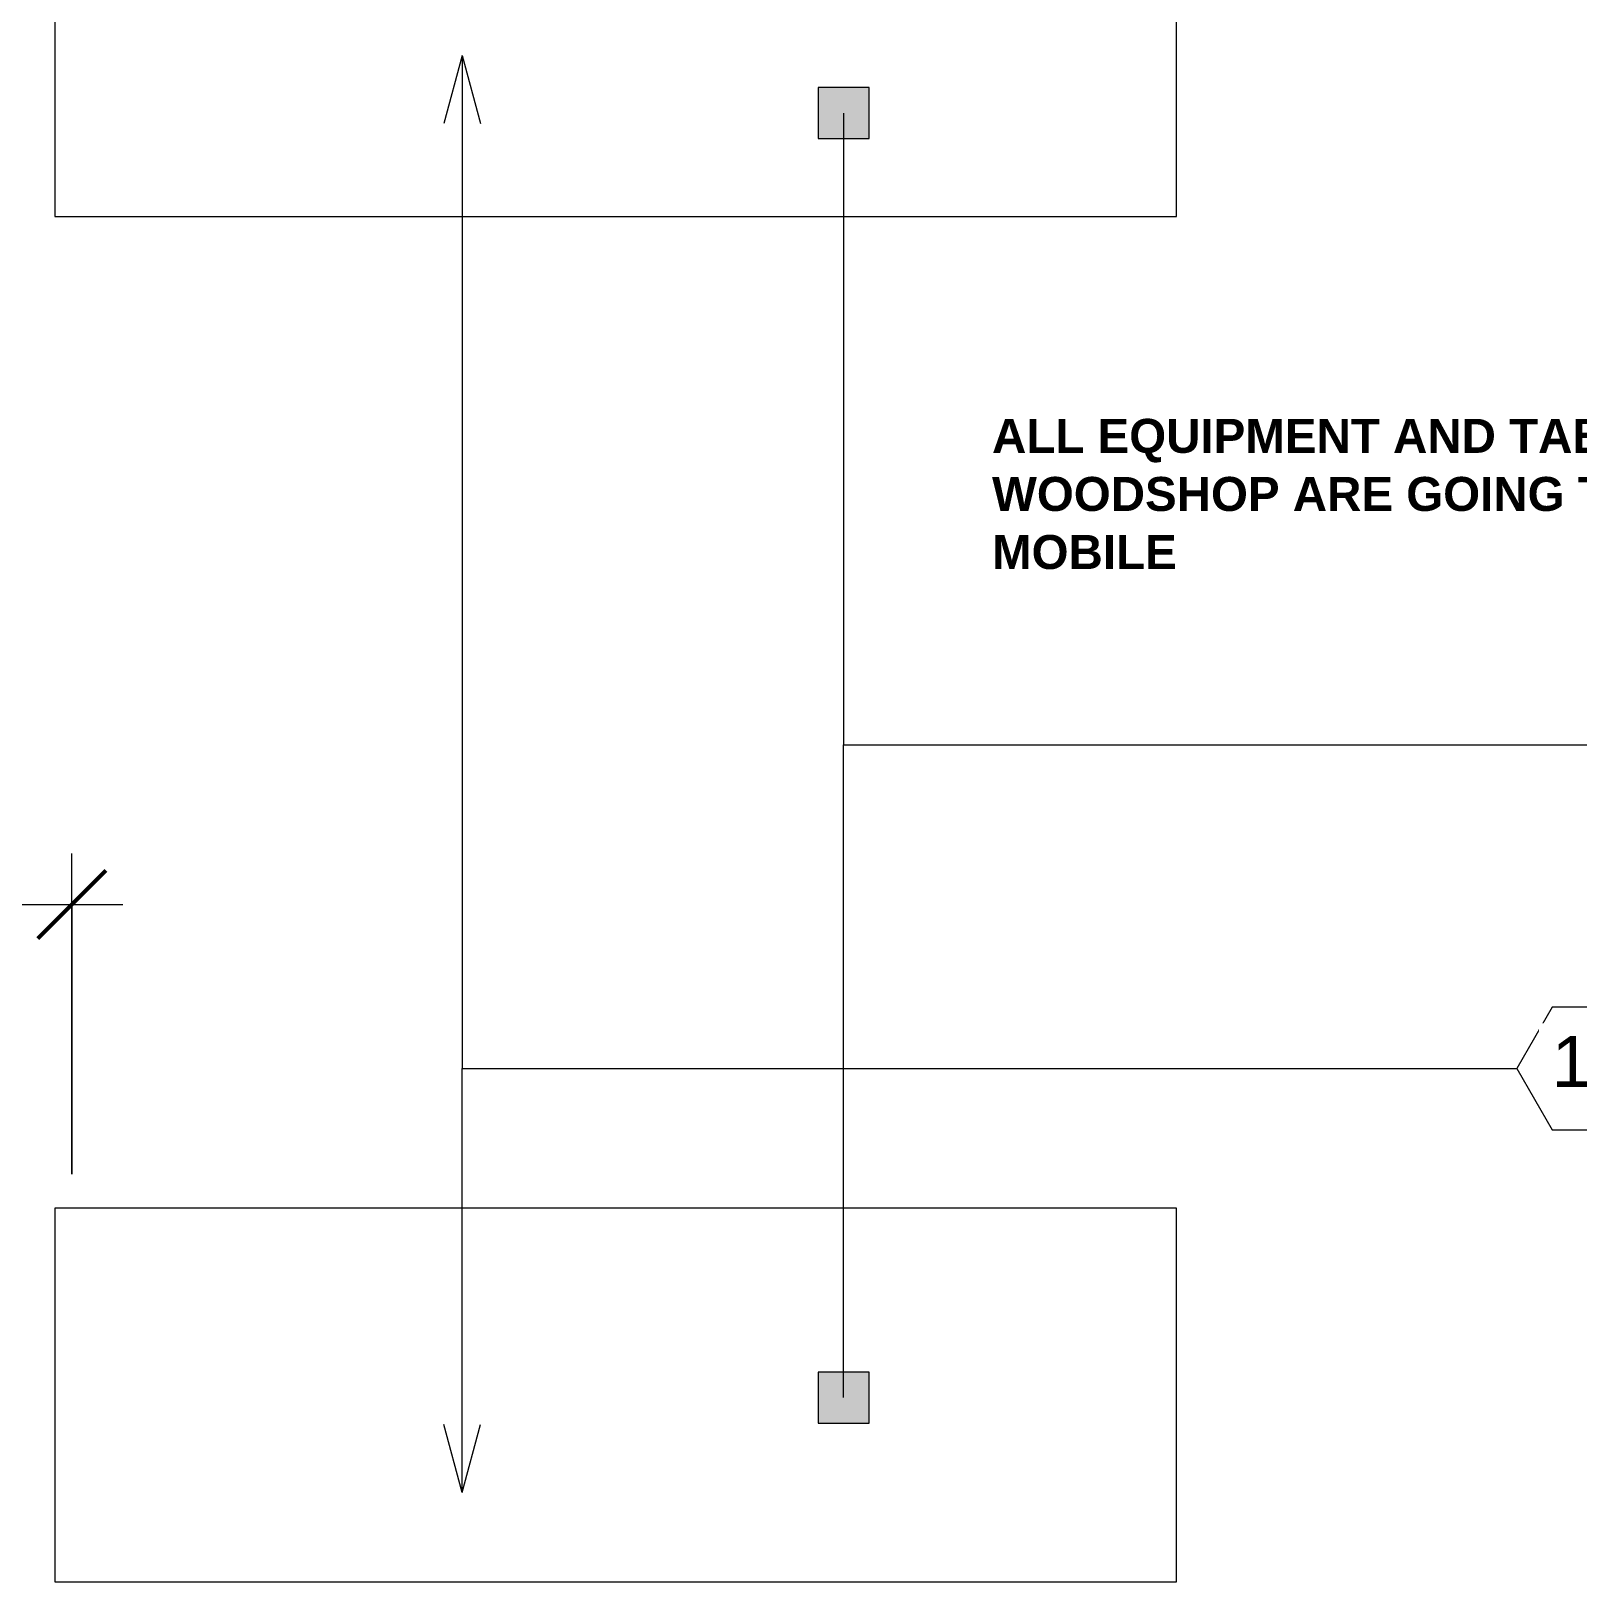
# Model space of a CAD drawing. Header units: inches. Extents: x -827 to 154, y -802 to 207.
# Drawn here: x -753.7 to -617.2, y -155.5 to -18.6 of the extents above; entities that cross this region are included whole.
import ezdxf

# ---------------------------------------------------------------- set-up
doc = ezdxf.new("R2010")
doc.units = ezdxf.units.IN
doc.header["$MEASUREMENT"] = 0
for name, color, linetype, lineweight in [('A-ANNO-DIMS', 211, 'Continuous', 9), ('A-ANNO-DIMS-48', 211, 'Continuous', 9), ('A-ANNO-NOTE', 131, 'Continuous', 9), ('A-GENM', 13, 'Continuous', 9), ('G-ANNO-TEXT', 231, 'Continuous', 9)]:
    doc.layers.add(name, color=color, linetype=linetype, lineweight=lineweight)
doc.styles.add('Arial', font='arial.ttf', dxfattribs={"height": 4.5})
doc.styles.add('Arial_B_1', font='arialbd.ttf', dxfattribs={"height": 3})
doc.dimstyles.new('Linear_-_3_32__Arial', dxfattribs={"dimscale": 12, "dimtxt": 4.591167, "dimasz": 0.5, "dimexe": 0.375, "dimexo": 0.25, "dimgap": 0.25, "dimtad": 1, "dimdec": 5, "dimrnd": 0.03125, "dimzin": 1, "dimdsep": 46, "dimlunit": 4, "dimtxsty": 'Arial', "dimblk1": 'OBLIQUE', "dimblk2": 'OBLIQUE', "dimsah": 1, "dimcen": 0.09, "dimdle": 0.375, "dimazin": 0, "dimtfac": 1, "dimtdec": 4, "dimtix": 1, "dimtmove": 0, "dimatfit": 3, "dimfxl": 1, "dimtvp": 1, "dimtfill": 1, "dimfrac": 2, "dimtolj": 1, "dimtzin": 0, "dimarcsym": 2})

# ---------------------------------------------------------------- blocks, each defined once
blk = doc.blocks.new('30x96_work_bench_19321 - Copy - 30x96_work_bench_19321 - Copy-400933-Level 1')
at = {"layer": 'A-GENM'}
for p, q in [((31.5, 97.5), (-1.5, 97.5)), ((-1.5, 97.5), (-1.5, -1.5)), ((31.5, -1.5), (31.5, 97.5)), ((-1.5, -1.5), (31.5, -1.5))]:
    blk.add_line(p, q, dxfattribs=at)
blk = doc.blocks.new('DIMBLOCK12-Level 1')
at = {"layer": 'A-ANNO-DIMS-48'}
for p, q in [((-750.15, -119.48), (-750.15, -91.18)), ((-822.15, -94.44), (-822.15, -100.18)), ((-822.15, -95.68), (-822.15, -94.44)), ((-826.65, -95.68), (-745.65, -95.68)), ((-750.15, -95.68), (-750.15, -119.48))]:
    blk.add_line(p, q, dxfattribs=at)
at = {"layer": 'A-ANNO-DIMS-48', "lineweight": 50}
for p, q in [((-822.15, -95.68), (-819.15, -92.68)), ((-750.15, -95.68), (-747.15, -92.68)), ((-822.15, -95.68), (-825.15, -98.68)), ((-750.15, -95.68), (-753.15, -98.68))]:
    blk.add_line(p, q, dxfattribs=at)
at = {"layer": 'A-ANNO-DIMS-48', "color": 0, "insert": (-794.16, -86.84), "char_height": 4.5, "width": 19.2405, "attachment_point": 1, "line_spacing_factor": 0.941778, "style": 'Arial', "bg_fill": 3, "box_fill_scale": 1.25, "bg_fill_color": 256, "bg_fill_true_color": 13158600, "bg_fill_transparency": 0}
blk.add_mtext('6\' - 0"', dxfattribs=at)
blk = doc.blocks.new('_Oblique')
at = {"color": 0, "linetype": 'ByBlock', "lineweight": -2}
blk.add_line((-0.5, -0.5), (0.5, 0.5), dxfattribs=at)
blk = doc.blocks.new('ELECTRICAL NOTES - 15-422656-Level 1')
at = {"layer": 'A-ANNO-NOTE'}
for p, q in [((-0.0649, 0.1125), (-0.1299, 0)), ((0.0649, 0.1125), (-0.0649, 0.1125)), ((0.1299, 0), (0.0649, 0.1125)), ((-0.1299, 0), (-0.0649, -0.1125)), ((0.0649, -0.1125), (0.1299, 0)), ((-0.0649, -0.1125), (0.0649, -0.1125))]:
    blk.add_line(p, q, dxfattribs=at)

msp = doc.modelspace()

# ---------------------------------------------------------------- hatches: boundary and pattern name
at = {"layer": 'A-ANNO-NOTE'}
for points in [[(-679.785462, -28.103113), (-679.785462, -23.603113), (-684.285462, -23.603113), (-684.285462, -28.103113)], [(-684.285462, -136.956644), (-684.285462, -141.456644), (-679.785462, -141.456644), (-679.785462, -136.956644)]]:
    msp.add_hatch(color=256, dxfattribs=at).paths.add_polyline_path(points)

# ---------------------------------------------------------------- linework, layer by layer
for p, q in [((-715.697135, -20.780901), (-717.30483, -26.780901)), ((-715.697135, -20.780901), (-714.08944, -26.780901)), ((-715.697135, -20.780901), (-715.697135, -110.162331)), ((-679.785462, -23.603113), (-684.285462, -23.603113)), ((-684.285462, -23.603113), (-684.285462, -28.103113)), ((-679.785462, -28.103113), (-679.785462, -23.603113)), ((-682.035462, -25.853113), (-682.035462, -81.606644)), ((-684.285462, -28.103113), (-679.785462, -28.103113)), ((-682.035462, -81.606644), (-463.741927, -81.606644)), ((-682.035462, -139.206644), (-682.035462, -81.606644)), ((-682.035462, -81.606644), (-463.741927, -81.606644)), ((-715.697135, -110.162331), (-622.614469, -110.162331)), ((-715.697135, -147.591818), (-715.697135, -110.162331)), ((-715.697135, -110.162331), (-622.614469, -110.162331)), ((-684.285462, -136.956644), (-684.285462, -141.456644)), ((-679.785462, -136.956644), (-684.285462, -136.956644)), ((-679.785462, -141.456644), (-679.785462, -136.956644)), ((-715.697135, -147.591818), (-717.30483, -141.591818)), ((-715.697135, -147.591818), (-714.08944, -141.591818)), ((-684.285462, -141.456644), (-679.785462, -141.456644))]:
    msp.add_line(p, q, dxfattribs=at)

# ---------------------------------------------------------------- block references
at = {"layer": 'A-ANNO-NOTE', "xscale": 48, "yscale": 48, "zscale": 48}
msp.add_blockref('ELECTRICAL NOTES - 15-422656-Level 1', (-616.380644, -110.162331), dxfattribs=at)
at = {"layer": 'A-GENM', "rotation": 270.0000000000001}
for p in [(-750.145614, -3.476424), (-750.145614, -123.976424)]:
    msp.add_blockref('30x96_work_bench_19321 - Copy - 30x96_work_bench_19321 - Copy-400933-Level 1', p, dxfattribs=at)

# ---------------------------------------------------------------- texts
at = {"layer": 'G-ANNO-TEXT', "color": 7, "insert": (-668.934733, -52.83678), "char_height": 3, "width": 83.628, "attachment_point": 1, "style": 'Arial_B_1', "bg_fill": 3, "box_fill_scale": 1.25, "bg_fill_color": 256, "bg_fill_true_color": 13158600, "bg_fill_transparency": 0}
msp.add_mtext('ALL EQUIPMENT AND TABLES IN', dxfattribs=at)

# ---------------------------------------------------------------- next in the draw order: texts
at = {"layer": 'A-ANNO-NOTE', "insert": (-619.546588, -107.299027), "char_height": 4.5, "width": 8.484, "attachment_point": 1, "style": 'Arial', "bg_fill": 3, "box_fill_scale": 1.25, "bg_fill_color": 256, "bg_fill_true_color": 13158600, "bg_fill_transparency": 0}
msp.add_mtext('15', dxfattribs=at)
at = {"layer": 'G-ANNO-TEXT', "color": 7, "insert": (-668.934733, -57.96178), "char_height": 3, "width": 81.204, "attachment_point": 1, "style": 'Arial_B_1', "bg_fill": 3, "box_fill_scale": 1.25, "bg_fill_color": 256, "bg_fill_true_color": 13158600, "bg_fill_transparency": 0}
msp.add_mtext('WOODSHOP ARE GOING TO BE ', dxfattribs=at)

# ---------------------------------------------------------------- next in the draw order: dimensions: what is measured, and where the dimension line sits
at = {"layer": 'A-ANNO-DIMS'}
dim = msp.add_linear_dim(base=(-750.145614, -95.679745), p1=(-822.145614, -91.437105), p2=(-750.145614, -122.476424), dimstyle='Linear_-_3_32__Arial', override={"dimpost": '<>', "dimfxl": 78.405608}, dxfattribs=at)
dim.commit()
dim.dimension.update_dxf_attribs({"geometry": 'DIMBLOCK12-Level 1', "text_midpoint": (-786.145614, -90.382167)})

# ---------------------------------------------------------------- next in the draw order: texts
at = {"layer": 'G-ANNO-TEXT', "color": 7, "insert": (-668.934733, -63.08678), "char_height": 3, "width": 19.998, "attachment_point": 1, "style": 'Arial_B_1', "bg_fill": 3, "box_fill_scale": 1.25, "bg_fill_color": 256, "bg_fill_true_color": 13158600, "bg_fill_transparency": 0}
msp.add_mtext('MOBILE', dxfattribs=at)

doc.saveas('drawing.dxf')
